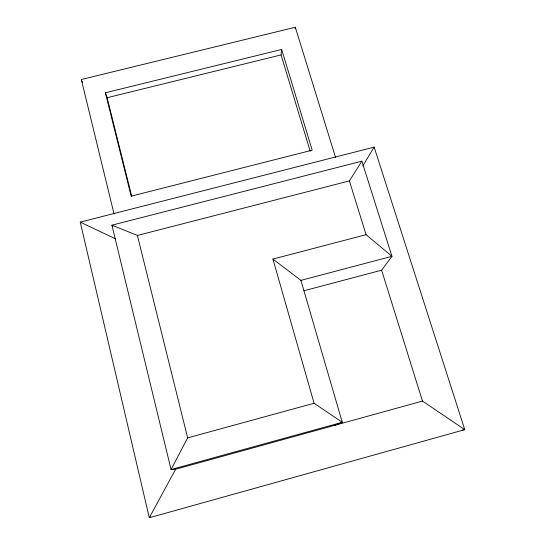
<?xml version="1.0" encoding="UTF-8"?>
<svg xmlns="http://www.w3.org/2000/svg" width="545" height="545" viewBox="0 0 545 545"><rect width="100%" height="100%" fill="white"/><g stroke="black" fill="none" stroke-linecap="round" stroke-linejoin="round"><path stroke-width="0.82" d="M310.187 151.197L281.063 54.916L281.656 49.459L105.383 92.773L131.168 196.18L312.19 150.175L281.656 49.459M295.111 28.824L295.322 27.25L81.321 79.516L114.069 214.076M303.96 290.764L381.623 270.191L391.957 256.32L366.09 234.684L272.922 259.079L300.915 280.362L342.267 422.293L171.062 469.545L111.909 225.167L137.388 235.454L187.657 437.88L171.062 469.545L175.64 469.231L422.47 401.086L464.762 429.658L149.289 517.75L80.238 222.122L374.149 147.136L464.762 429.658L462.242 430.046M175.64 469.231L149.289 517.75L150.686 516.905M362.868 165.796L374.149 147.136M137.388 235.454L349.379 180.913L361.88 161.177L391.957 256.32L300.915 280.362M334.937 425.25L342.267 422.293L314.077 403.252L272.922 259.079M187.657 437.88L314.077 403.252M361.88 161.177L111.909 225.167L112.692 226.679M105.383 92.773L107.127 97.725L281.063 54.916M80.238 222.122L115.52 238.826M81.321 79.516L82.54 82.547M381.623 270.191L422.47 401.086M349.379 180.913L366.09 234.684M295.322 27.25L335.563 157.464M107.127 97.725L131.788 196.568"/></g></svg>
